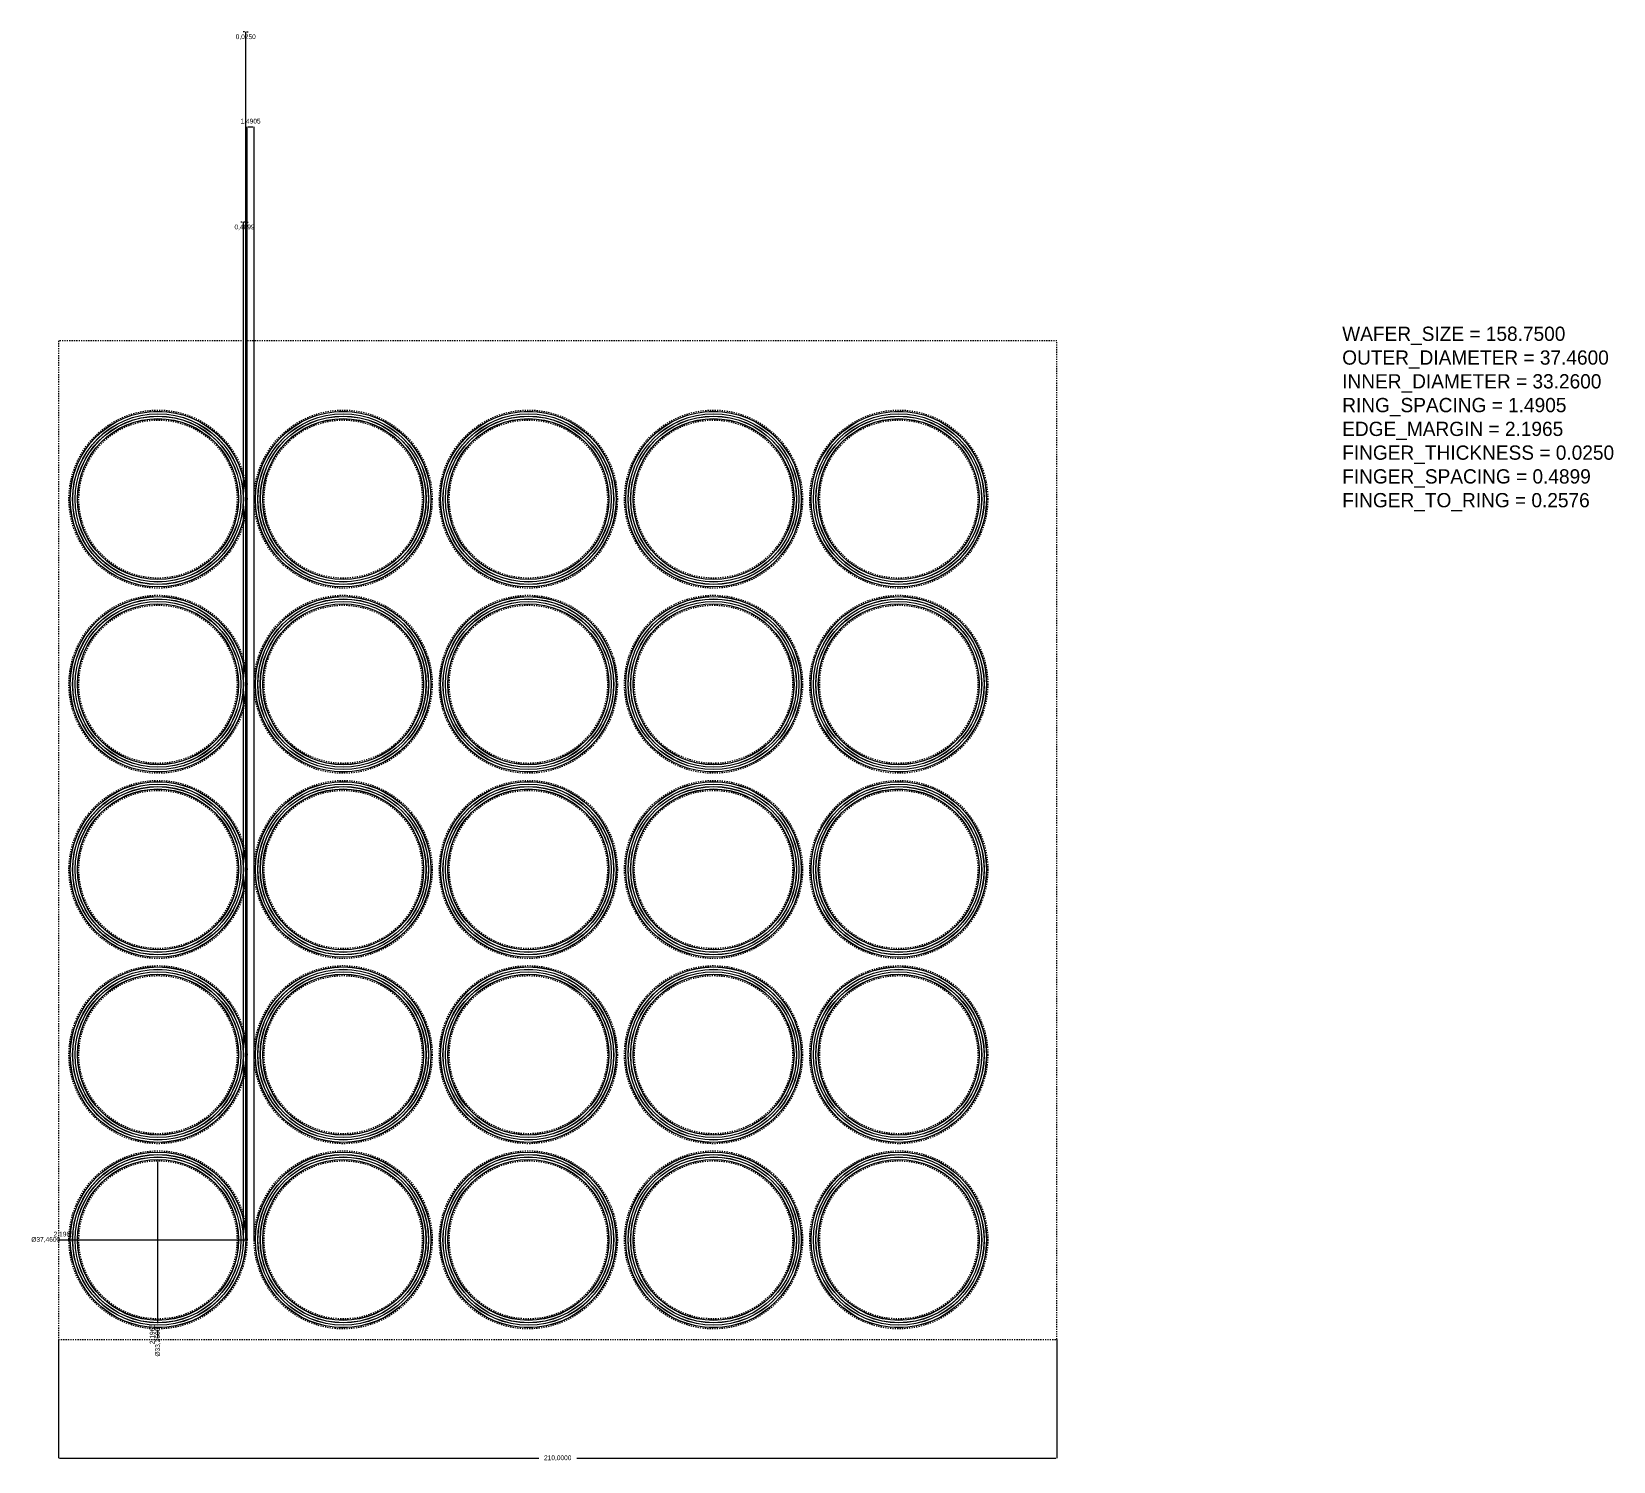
# Model space of a CAD drawing. Header units: millimetres. Extents: x -6 to 327, y -26 to 275.
import ezdxf

# ---------------------------------------------------------------- set-up
doc = ezdxf.new("R2010")
doc.units = ezdxf.units.MM
doc.linetypes.add('DASHED', pattern=[0.5, 0.25, -0.25])
for name, color, linetype in [('DIMS', 3, 'Continuous'), ('FINGERS', 7, 'Continuous'), ('RINGS', 1, 'DASHED'), ('WAFER', 1, 'DASHED')]:
    doc.layers.add(name, color=color, linetype=linetype)
doc.dimstyles.new('EZ_DIM', dxfattribs={"dimtxt": 2.5, "dimasz": 2.5, "dimexe": 1.25, "dimexo": 0.625, "dimtad": 1, "dimdec": 4, "dimzin": 0, "dimcen": 2.5, "dimazin": 3, "dimtfac": 1, "dimtmove": 0, "dimatfit": 3})

# ---------------------------------------------------------------- blocks, each defined once
blk = doc.blocks.new('_CLOSEDFILLED')
at = {"color": 0, "linetype": 'BYBLOCK'}
blk.add_solid([(-1, 0.2), (0, 0), (-1, -0.2)], dxfattribs=at)
blk = doc.blocks.new('*D1')
for p, q in [((0, 0), (0, -25)), ((210, 0), (210, -25)), ((0.25, -25), (101, -25)), ((109, -25), (209.75, -25))]:
    blk.add_line(p, q)
at = {"layer": 'Defpoints'}
for p in [(0, 0), (210, 0), (0, -25)]:
    blk.add_point(p, dxfattribs=at)
at = {"layer": 'DIMS', "xscale": 0.25, "yscale": 0.25, "rotation": 180}
blk.add_blockref('_CLOSEDFILLED', (0, -25), dxfattribs=at)
at = {"layer": 'DIMS', "xscale": 0.25, "yscale": 0.25}
blk.add_blockref('_CLOSEDFILLED', (210, -25), dxfattribs=at)
at = {"layer": 'DIMS', "insert": (105, -25), "char_height": 1, "attachment_point": 5}
blk.add_mtext('210,0000', dxfattribs=at)
blk = doc.blocks.new('*D2')
for p, q in [((0, 20.9265), (0, 20.9265)), ((0.25, 20.9265), (1.9465, 20.9265)), ((2.1965, 20.9265), (2.1965, 20.9265))]:
    blk.add_line(p, q)
at = {"layer": 'Defpoints'}
for p in [(0, 20.9265), (0, 20.9265), (2.1965, 20.9265)]:
    blk.add_point(p, dxfattribs=at)
at = {"layer": 'DIMS', "xscale": 0.25, "yscale": 0.25, "rotation": 180}
blk.add_blockref('_CLOSEDFILLED', (0, 20.9265), dxfattribs=at)
at = {"layer": 'DIMS', "xscale": 0.25, "yscale": 0.25}
blk.add_blockref('_CLOSEDFILLED', (2.1965, 20.9265), dxfattribs=at)
at = {"layer": 'DIMS', "insert": (1.09825, 22.0515), "char_height": 1, "attachment_point": 5}
blk.add_mtext('2,1965', dxfattribs=at)
blk = doc.blocks.new('*D3')
for p, q in [((20.9265, 2.1965), (20.9265, 2.1965)), ((20.9265, 0.25), (20.9265, 1.9465)), ((20.9265, 0), (20.9265, 0))]:
    blk.add_line(p, q)
at = {"layer": 'Defpoints'}
for p in [(20.9265, 2.1965), (20.9265, 0), (20.9265, 0)]:
    blk.add_point(p, dxfattribs=at)
at = {"layer": 'DIMS', "xscale": 0.25, "yscale": 0.25}
for p, rotation in [((20.9265, 2.1965), 90), ((20.9265, 0), 270)]:
    blk.add_blockref('_CLOSEDFILLED', p, dxfattribs=dict(at, rotation=rotation))
at = {"layer": 'DIMS', "insert": (19.8015, 1.09825), "char_height": 1, "attachment_point": 5, "rotation": 90}
blk.add_mtext('2,1965', dxfattribs=at)
blk = doc.blocks.new('*D4')
for p, q in [((1.3215, 20.9265), (1.9465, 20.9265)), ((1.9465, 20.9265), (39.4065, 20.9265))]:
    blk.add_line(p, q)
at = {"layer": 'Defpoints'}
for p in [(2.1965, 20.9265), (20.9265, 20.9265)]:
    blk.add_point(p, dxfattribs=at)
at = {"layer": 'DIMS', "xscale": 0.25, "yscale": 0.25, "rotation": 360}
for p in [(2.1965, 20.9265), (39.6565, 20.9265)]:
    blk.add_blockref('_CLOSEDFILLED', p, dxfattribs=at)
at = {"layer": 'DIMS', "insert": (-2.6785, 20.9265), "char_height": 1, "attachment_point": 5}
blk.add_mtext('%%c37,4600', dxfattribs=at)
blk = doc.blocks.new('*D5')
for p, q in [((20.9265, 4.0465), (20.9265, 37.3065)), ((20.9265, 3.4215), (20.9265, 4.0465))]:
    blk.add_line(p, q)
at = {"layer": 'Defpoints'}
for p in [(20.9265, 20.9265), (20.9265, 4.2965)]:
    blk.add_point(p, dxfattribs=at)
at = {"layer": 'DIMS', "xscale": 0.25, "yscale": 0.25, "rotation": 90}
for p in [(20.9265, 37.5565), (20.9265, 4.2965)]:
    blk.add_blockref('_CLOSEDFILLED', p, dxfattribs=at)
at = {"layer": 'DIMS', "insert": (20.9265, -0.5785), "char_height": 1, "attachment_point": 5, "rotation": 90}
blk.add_mtext('%%c33,2600', dxfattribs=at)
blk = doc.blocks.new('*D6')
for p, q in [((38.634, 235), (38.384, 235)), ((38.884, 20.9265), (38.884, 235)), ((39.3739, 235), (38.884, 235)), ((39.3739, 20.9265), (39.3739, 235)), ((39.6239, 235), (39.8739, 235))]:
    blk.add_line(p, q)
at = {"layer": 'Defpoints'}
for p in [(39.3739, 235), (38.884, 20.9265), (39.3739, 20.9265)]:
    blk.add_point(p, dxfattribs=at)
at = {"layer": 'DIMS', "xscale": 0.25, "yscale": 0.25, "rotation": 180}
blk.add_blockref('_CLOSEDFILLED', (38.884, 235), dxfattribs=at)
at = {"layer": 'DIMS', "xscale": 0.25, "yscale": 0.25}
blk.add_blockref('_CLOSEDFILLED', (39.3739, 235), dxfattribs=at)
at = {"layer": 'DIMS', "insert": (39.12895, 233.875), "char_height": 1, "attachment_point": 5}
blk.add_mtext('0,4899', dxfattribs=at)
blk = doc.blocks.new('*D7')
for p, q in [((39.6565, 20.9265), (39.6565, 255)), ((39.9065, 255), (40.897, 255)), ((41.147, 20.9265), (41.147, 255))]:
    blk.add_line(p, q)
at = {"layer": 'Defpoints'}
for p in [(39.6565, 255), (39.6565, 20.9265), (41.147, 20.9265)]:
    blk.add_point(p, dxfattribs=at)
at = {"layer": 'DIMS', "xscale": 0.25, "yscale": 0.25, "rotation": 180}
blk.add_blockref('_CLOSEDFILLED', (39.6565, 255), dxfattribs=at)
at = {"layer": 'DIMS', "xscale": 0.25, "yscale": 0.25}
blk.add_blockref('_CLOSEDFILLED', (41.147, 255), dxfattribs=at)
at = {"layer": 'DIMS', "insert": (40.40175, 256.125), "char_height": 1, "attachment_point": 5}
blk.add_mtext('1,4905', dxfattribs=at)
blk = doc.blocks.new('*D8')
for p, q in [((39.1239, 275), (38.8739, 275)), ((39.3739, 20.9265), (39.3739, 275)), ((39.3989, 275), (39.3739, 275)), ((39.3989, 20.9265), (39.3989, 275)), ((39.6489, 275), (39.8989, 275))]:
    blk.add_line(p, q)
at = {"layer": 'Defpoints'}
for p in [(39.3989, 275), (39.3739, 20.9265), (39.3989, 20.9265)]:
    blk.add_point(p, dxfattribs=at)
at = {"layer": 'DIMS', "xscale": 0.25, "yscale": 0.25}
blk.add_blockref('_CLOSEDFILLED', (39.3989, 275), dxfattribs=at)
at = {"layer": 'DIMS', "xscale": 0.25, "yscale": 0.25, "rotation": 180}
blk.add_blockref('_CLOSEDFILLED', (39.3739, 275), dxfattribs=at)
at = {"layer": 'DIMS', "insert": (39.3864, 273.875), "char_height": 1, "attachment_point": 5}
blk.add_mtext('0,0250', dxfattribs=at)

msp = doc.modelspace()

# ---------------------------------------------------------------- linework, layer by layer
at = {"layer": 'FINGERS'}
for centre, radius in [((20.9265, 176.7285), 18.4724), ((20.9265, 176.7285), 18.4474), ((20.9265, 176.7285), 17.9575), ((20.9265, 176.7285), 17.9325), ((20.9265, 176.7285), 17.4426), ((20.9265, 176.7285), 17.4176), ((20.9265, 176.7285), 16.9277), ((20.9265, 176.7285), 16.9027), ((59.877, 176.7285), 18.4724), ((59.877, 176.7285), 18.4474), ((59.877, 176.7285), 17.9575), ((59.877, 176.7285), 17.9325), ((59.877, 176.7285), 17.4426), ((59.877, 176.7285), 17.4176), ((59.877, 176.7285), 16.9277), ((59.877, 176.7285), 16.9027), ((98.8275, 176.7285), 18.4724), ((98.8275, 176.7285), 18.4474), ((98.8275, 176.7285), 17.9575), ((98.8275, 176.7285), 17.9325), ((98.8275, 176.7285), 17.4426), ((98.8275, 176.7285), 17.4176), ((98.8275, 176.7285), 16.9277), ((98.8275, 176.7285), 16.9027), ((137.778, 176.7285), 18.4724), ((137.778, 176.7285), 18.4474), ((137.778, 176.7285), 17.9575), ((137.778, 176.7285), 17.9325), ((137.778, 176.7285), 17.4426), ((137.778, 176.7285), 17.4176), ((137.778, 176.7285), 16.9277), ((137.778, 176.7285), 16.9027), ((176.7285, 176.7285), 18.4724), ((176.7285, 176.7285), 18.4474), ((176.7285, 176.7285), 17.9575), ((176.7285, 176.7285), 17.9325), ((176.7285, 176.7285), 17.4426), ((176.7285, 176.7285), 17.4176), ((176.7285, 176.7285), 16.9277), ((176.7285, 176.7285), 16.9027), ((20.9265, 137.778), 18.4724), ((20.9265, 137.778), 18.4474), ((20.9265, 137.778), 17.9575), ((20.9265, 137.778), 17.9325), ((20.9265, 137.778), 17.4426), ((20.9265, 137.778), 17.4176), ((20.9265, 137.778), 16.9277), ((20.9265, 137.778), 16.9027), ((59.877, 137.778), 18.4724), ((59.877, 137.778), 18.4474), ((59.877, 137.778), 17.9575), ((59.877, 137.778), 17.9325), ((59.877, 137.778), 17.4426), ((59.877, 137.778), 17.4176), ((59.877, 137.778), 16.9277), ((59.877, 137.778), 16.9027), ((98.8275, 137.778), 18.4724), ((98.8275, 137.778), 18.4474), ((98.8275, 137.778), 17.9575), ((98.8275, 137.778), 17.9325), ((98.8275, 137.778), 17.4426), ((98.8275, 137.778), 17.4176), ((98.8275, 137.778), 16.9277), ((98.8275, 137.778), 16.9027), ((137.778, 137.778), 18.4724), ((137.778, 137.778), 18.4474), ((137.778, 137.778), 17.9575), ((137.778, 137.778), 17.9325), ((137.778, 137.778), 17.4426), ((137.778, 137.778), 17.4176), ((137.778, 137.778), 16.9277), ((137.778, 137.778), 16.9027), ((176.7285, 137.778), 18.4724), ((176.7285, 137.778), 18.4474), ((176.7285, 137.778), 17.9575), ((176.7285, 137.778), 17.9325), ((176.7285, 137.778), 17.4426), ((176.7285, 137.778), 17.4176), ((176.7285, 137.778), 16.9277), ((176.7285, 137.778), 16.9027), ((20.9265, 98.8275), 18.4724), ((20.9265, 98.8275), 18.4474), ((20.9265, 98.8275), 17.9575), ((20.9265, 98.8275), 17.9325), ((59.877, 98.8275), 18.4724), ((59.877, 98.8275), 18.4474), ((59.877, 98.8275), 17.9575), ((59.877, 98.8275), 17.9325), ((98.8275, 98.8275), 18.4724), ((98.8275, 98.8275), 18.4474), ((98.8275, 98.8275), 17.9575), ((98.8275, 98.8275), 17.9325), ((137.778, 98.8275), 18.4724), ((137.778, 98.8275), 18.4474), ((137.778, 98.8275), 17.9575), ((137.778, 98.8275), 17.9325), ((176.7285, 98.8275), 18.4724), ((176.7285, 98.8275), 18.4474), ((176.7285, 98.8275), 17.9575), ((176.7285, 98.8275), 17.9325), ((20.9265, 98.8275), 17.4426), ((20.9265, 98.8275), 17.4176), ((20.9265, 98.8275), 16.9277), ((20.9265, 98.8275), 16.9027), ((59.877, 98.8275), 17.4426), ((59.877, 98.8275), 17.4176), ((59.877, 98.8275), 16.9277), ((59.877, 98.8275), 16.9027), ((98.8275, 98.8275), 17.4426), ((98.8275, 98.8275), 17.4176), ((98.8275, 98.8275), 16.9277), ((98.8275, 98.8275), 16.9027), ((137.778, 98.8275), 17.4426), ((137.778, 98.8275), 17.4176), ((137.778, 98.8275), 16.9277), ((137.778, 98.8275), 16.9027), ((176.7285, 98.8275), 17.4426), ((176.7285, 98.8275), 17.4176), ((176.7285, 98.8275), 16.9277), ((176.7285, 98.8275), 16.9027), ((20.9265, 59.877), 18.4724), ((20.9265, 59.877), 18.4474), ((20.9265, 59.877), 17.9575), ((20.9265, 59.877), 17.9325), ((20.9265, 59.877), 17.4426), ((20.9265, 59.877), 17.4176), ((20.9265, 59.877), 16.9277), ((20.9265, 59.877), 16.9027), ((59.877, 59.877), 18.4724), ((59.877, 59.877), 18.4474), ((59.877, 59.877), 17.9575), ((59.877, 59.877), 17.9325), ((59.877, 59.877), 17.4426), ((59.877, 59.877), 17.4176), ((59.877, 59.877), 16.9277), ((59.877, 59.877), 16.9027), ((98.8275, 59.877), 18.4724), ((98.8275, 59.877), 18.4474), ((98.8275, 59.877), 17.9575), ((98.8275, 59.877), 17.9325), ((98.8275, 59.877), 17.4426), ((98.8275, 59.877), 17.4176), ((98.8275, 59.877), 16.9277), ((98.8275, 59.877), 16.9027), ((137.778, 59.877), 18.4724), ((137.778, 59.877), 18.4474), ((137.778, 59.877), 17.9575), ((137.778, 59.877), 17.9325), ((137.778, 59.877), 17.4426), ((137.778, 59.877), 17.4176), ((137.778, 59.877), 16.9277), ((137.778, 59.877), 16.9027), ((176.7285, 59.877), 18.4724), ((176.7285, 59.877), 18.4474), ((176.7285, 59.877), 17.9575), ((176.7285, 59.877), 17.9325), ((176.7285, 59.877), 17.4426), ((176.7285, 59.877), 17.4176), ((176.7285, 59.877), 16.9277), ((176.7285, 59.877), 16.9027), ((20.9265, 20.9265), 18.4724), ((20.9265, 20.9265), 18.4474), ((20.9265, 20.9265), 17.9575), ((20.9265, 20.9265), 17.9325), ((20.9265, 20.9265), 17.4426), ((20.9265, 20.9265), 17.4176), ((20.9265, 20.9265), 16.9277), ((20.9265, 20.9265), 16.9027), ((59.877, 20.9265), 18.4724), ((59.877, 20.9265), 18.4474), ((59.877, 20.9265), 17.9575), ((59.877, 20.9265), 17.9325), ((59.877, 20.9265), 17.4426), ((59.877, 20.9265), 17.4176), ((59.877, 20.9265), 16.9277), ((59.877, 20.9265), 16.9027), ((98.8275, 20.9265), 18.4724), ((98.8275, 20.9265), 18.4474), ((98.8275, 20.9265), 17.9575), ((98.8275, 20.9265), 17.9325), ((98.8275, 20.9265), 17.4426), ((98.8275, 20.9265), 17.4176), ((98.8275, 20.9265), 16.9277), ((98.8275, 20.9265), 16.9027), ((137.778, 20.9265), 18.4724), ((137.778, 20.9265), 18.4474), ((137.778, 20.9265), 17.9575), ((137.778, 20.9265), 17.9325), ((137.778, 20.9265), 17.4426), ((137.778, 20.9265), 17.4176), ((137.778, 20.9265), 16.9277), ((137.778, 20.9265), 16.9027), ((176.7285, 20.9265), 18.4724), ((176.7285, 20.9265), 18.4474), ((176.7285, 20.9265), 17.9575), ((176.7285, 20.9265), 17.9325), ((176.7285, 20.9265), 17.4426), ((176.7285, 20.9265), 17.4176), ((176.7285, 20.9265), 16.9277), ((176.7285, 20.9265), 16.9027)]:
    msp.add_circle(centre, radius, dxfattribs=at)
at = {"layer": 'RINGS'}
for centre, radius in [((20.9265, 176.7285), 18.73), ((20.9265, 176.7285), 16.63), ((59.877, 176.7285), 18.73), ((59.877, 176.7285), 16.63), ((98.8275, 176.7285), 18.73), ((98.8275, 176.7285), 16.63), ((137.778, 176.7285), 18.73), ((137.778, 176.7285), 16.63), ((176.7285, 176.7285), 18.73), ((176.7285, 176.7285), 16.63), ((20.9265, 137.778), 18.73), ((59.877, 137.778), 18.73), ((98.8275, 137.778), 18.73), ((137.778, 137.778), 18.73), ((176.7285, 137.778), 18.73), ((20.9265, 137.778), 16.63), ((59.877, 137.778), 16.63), ((98.8275, 137.778), 16.63), ((137.778, 137.778), 16.63), ((176.7285, 137.778), 16.63), ((20.9265, 98.8275), 18.73), ((59.877, 98.8275), 18.73), ((98.8275, 98.8275), 18.73), ((137.778, 98.8275), 18.73), ((176.7285, 98.8275), 18.73), ((20.9265, 98.8275), 16.63), ((59.877, 98.8275), 16.63), ((98.8275, 98.8275), 16.63), ((137.778, 98.8275), 16.63), ((176.7285, 98.8275), 16.63), ((20.9265, 59.877), 18.73), ((59.877, 59.877), 18.73), ((98.8275, 59.877), 18.73), ((137.778, 59.877), 18.73), ((176.7285, 59.877), 18.73), ((20.9265, 59.877), 16.63), ((59.877, 59.877), 16.63), ((98.8275, 59.877), 16.63), ((137.778, 59.877), 16.63), ((176.7285, 59.877), 16.63), ((20.9265, 20.9265), 18.73), ((20.9265, 20.9265), 16.63), ((59.877, 20.9265), 18.73), ((59.877, 20.9265), 16.63), ((98.8275, 20.9265), 18.73), ((98.8275, 20.9265), 16.63), ((137.778, 20.9265), 18.73), ((137.778, 20.9265), 16.63), ((176.7285, 20.9265), 18.73), ((176.7285, 20.9265), 16.63)]:
    msp.add_circle(centre, radius, dxfattribs=at)
at = {"layer": 'WAFER'}
msp.add_lwpolyline([(0, 0), (210, 0), (210, 210), (0, 210), (0, 0)], dxfattribs=at)

# ---------------------------------------------------------------- texts
at = {"layer": 'DIMS', "color": 3}
for s, p in [('WAFER_SIZE = 158.7500', (270, 210)), ('OUTER_DIAMETER = 37.4600', (270, 205)), ('INNER_DIAMETER = 33.2600', (270, 200)), ('RING_SPACING = 1.4905', (270, 195)), ('EDGE_MARGIN = 2.1965', (270, 190)), ('FINGER_THICKNESS = 0.0250', (270, 185)), ('FINGER_SPACING = 0.4899', (270, 180)), ('FINGER_TO_RING = 0.2576', (270, 175))]:
    msp.add_text(s, height=3, dxfattribs=at).set_placement(p)

# ---------------------------------------------------------------- dimensions: what is measured, and where the dimension line sits
at = {"layer": 'DIMS'}
for base, p1, p2, picture, middle in [((39.3989, 275), (39.3989, 20.9265), (39.3739, 20.9265), '*D8', (39.3864, 273.875)), ((39.6565, 255), (39.6565, 20.9265), (41.147, 20.9265), '*D7', (40.40175, 256.125)), ((39.3739, 235), (39.3739, 20.9265), (38.884, 20.9265), '*D6', (39.12895, 233.875)), ((0, 20.9265), (0, 20.9265), (2.1965, 20.9265), '*D2', (1.09825, 22.0515)), ((0, -25), (0, 0), (210, 0), '*D1', (105, -25))]:
    dim = msp.add_linear_dim(base=base, p1=p1, p2=p2, dimstyle='EZ_DIM', dxfattribs=at)
    dim.commit()
    dim.dimension.update_dxf_attribs({"geometry": picture, "text_midpoint": middle})
for p1, p2, picture, middle in [((20.9265, 37.5565), (20.9265, 4.2965), '*D5', (20.9265, -0.5785)), ((39.6565, 20.9265), (2.1965, 20.9265), '*D4', (-2.6785, 20.9265))]:
    dim = msp.add_diameter_dim_2p(p1=p1, p2=p2, dimstyle='EZ_DIM', dxfattribs=at)
    dim.commit()
    dim.dimension.update_dxf_attribs({"geometry": picture, "text_midpoint": middle})
dim = msp.add_linear_dim(base=(20.9265, 0), p1=(20.9265, 0), p2=(20.9265, 2.1965), angle=90, dimstyle='EZ_DIM', dxfattribs=at)
dim.commit()
dim.dimension.update_dxf_attribs({"geometry": '*D3', "text_midpoint": (19.8015, 1.09825)})

doc.saveas('drawing.dxf')
